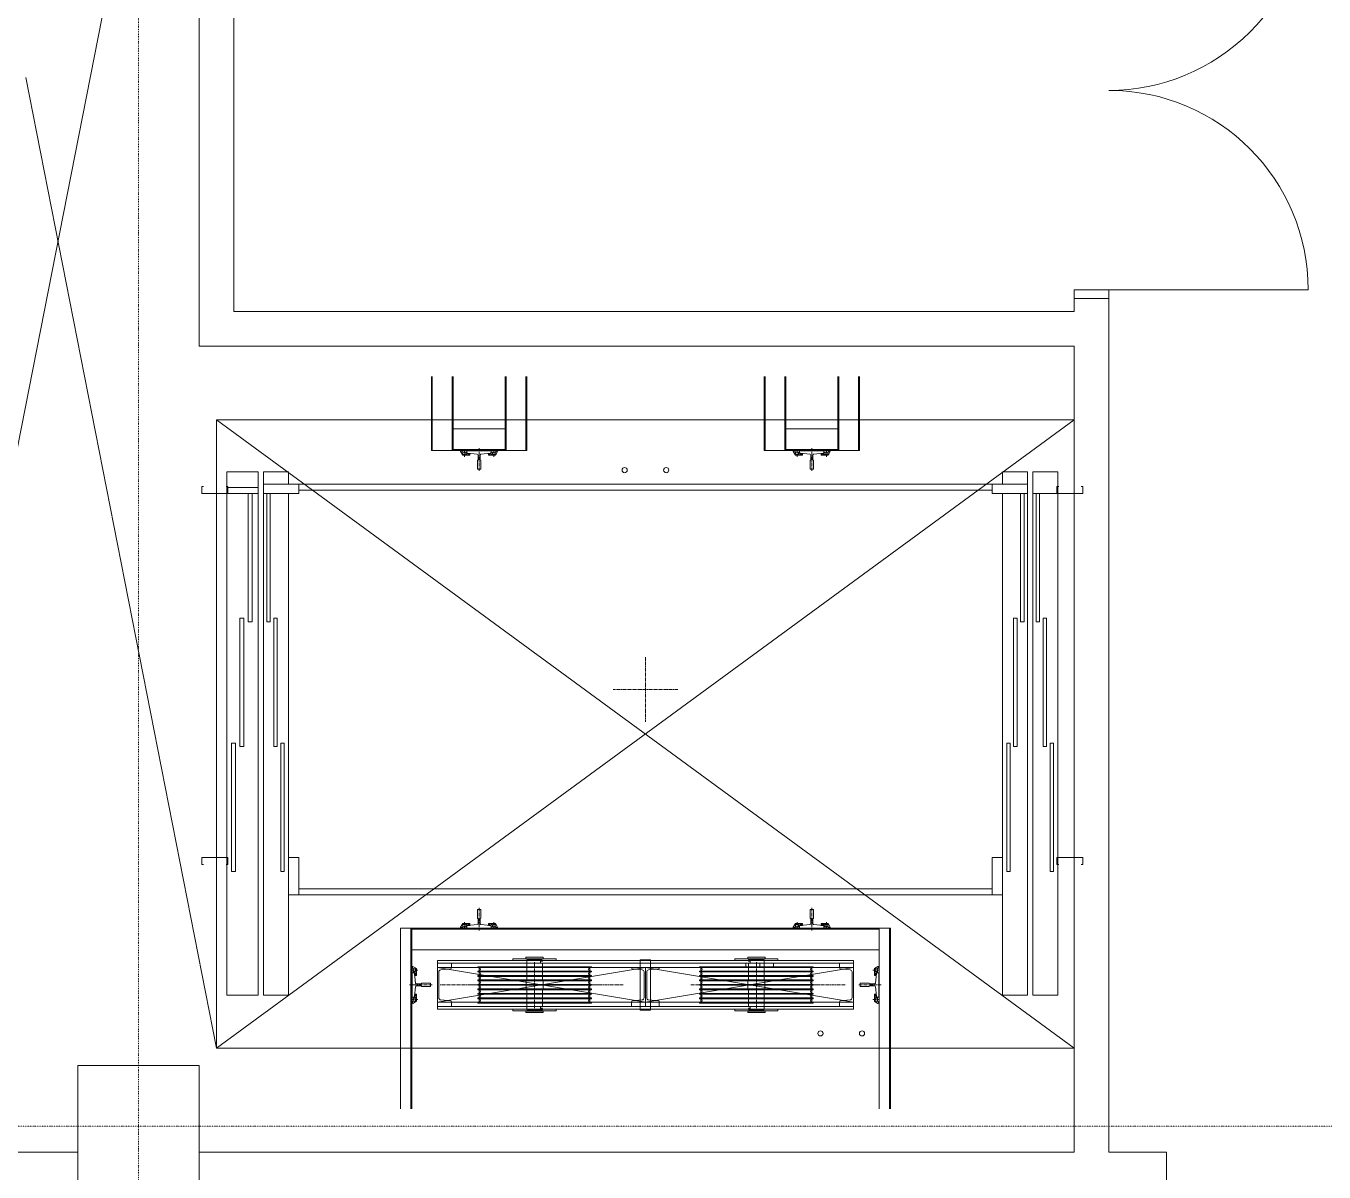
# Model space of a CAD drawing. Extents: x -177831 to -125485, y 4933 to 73531.
# Drawn here: x -173431 to -165940, y 8360 to 14973 of the extents above; entities that cross this region are included whole.
import ezdxf

# ---------------------------------------------------------------- set-up
doc = ezdxf.new("R2010")
doc.units = 0
doc.header["$LTSCALE"] = 15
for name, pattern in [('CUP- L20$0$CENTER', [2, 1.25, -0.25, 0.25, -0.25]), ('CUP- L20$0$HIDDEN', [0.4, 0.3, -0.1]), ('CUP- L20$0$JJP_三點線', [0.9, 0.3, -0.15, 0, -0.15, 0, -0.15, 0, -0.15]), ('CUP- L20$0$TAI_實線_CNS', [2000, 1000, -1000])]:
    doc.linetypes.add(name, pattern=pattern)
for name, color, linetype in [('CUP- L20$0$A-OBJE-2D.Newcub', 252, 'Continuous'), ('CUP- L20$0$A-WALL-IN.Newcub', 252, 'Continuous'), ('CUP- L20$0$Door', 252, 'Continuous'), ('CUP- L20$0$S-COL.Newcub', 252, 'Continuous'), ('CUP- L20$0$S-GRID.Newcub', 252, 'Continuous')]:
    doc.layers.add(name, color=color, linetype=linetype)

# ---------------------------------------------------------------- blocks, each defined once
blk = doc.blocks.new('CUP- L20')
at = {"layer": 'CUP- L20$0$A-OBJE-2D.Newcub', "lineweight": 0}
for p, q in [((-172431.5, 17874.6), (-174281.4, 8474.6)), ((-172331.5, 9074.6), (-173431.4, 14674.6)), ((-171091.5, 12522.6), (-171091.5, 12949.6)), ((-171086.5, 12522.6), (-171086.5, 12949.6)), ((-170972.5, 12522.6), (-170972.5, 12949.6)), ((-170966.5, 12522.6), (-170966.5, 12949.6)), ((-170666.5, 12522.6), (-170666.5, 12949.6)), ((-170660.5, 12522.6), (-170660.5, 12949.6)), ((-170546.5, 12522.6), (-170546.5, 12949.6)), ((-170541.5, 12522.6), (-170541.5, 12949.6)), ((-169171.5, 12522.6), (-169171.5, 12949.6)), ((-169166.5, 12522.6), (-169166.5, 12949.6)), ((-169052.5, 12522.6), (-169052.5, 12949.6)), ((-169046.5, 12522.6), (-169046.5, 12949.6)), ((-168746.5, 12522.6), (-168746.5, 12949.6)), ((-168740.5, 12522.6), (-168740.5, 12949.6)), ((-168626.5, 12522.6), (-168626.5, 12949.6)), ((-168621.5, 12522.6), (-168621.5, 12949.6)), ((-172331.5, 12699.6), (-172331.5, 9074.6)), ((-167381.5, 12699.6), (-172331.5, 12699.6)), ((-167381.5, 9074.6), (-167381.5, 12699.6)), ((-170966.5, 12647.6), (-170666.5, 12647.6)), ((-168746.5, 12647.6), (-169046.5, 12647.6)), ((-170541.5, 12522.6), (-171091.5, 12522.6)), ((-170666.5, 12528.6), (-170966.5, 12528.6)), ((-170942, 12522.6), (-170655.8, 12522.6)), ((-170914.3, 12501.1), (-170923.1, 12516.4)), ((-170923.1, 12516.3), (-170910.4, 12496.3)), ((-170921.8, 12518.6), (-170914.5, 12518.6)), ((-170913, 12515.6), (-170913, 12517.1)), ((-170911.5, 12514.1), (-170888.5, 12514.1)), ((-170887, 12508.1), (-170887, 12512.6)), ((-170816.5, 12522.6), (-170886.5, 12522.6)), ((-170886.5, 12522.6), (-170886.5, 12512.7)), ((-170816.5, 12522.6), (-170746.5, 12522.6)), ((-170746.5, 12522.6), (-170746.5, 12512.7)), ((-170746, 12508.1), (-170746, 12512.6)), ((-170721.5, 12514.1), (-170744.5, 12514.1)), ((-170709.9, 12516.3), (-170722.5, 12496.3)), ((-170720, 12515.6), (-170720, 12517.1)), ((-170718.7, 12501.1), (-170709.9, 12516.4)), ((-170711.2, 12518.6), (-170718.5, 12518.6)), ((-169171.5, 12522.6), (-168621.5, 12522.6)), ((-168771, 12522.6), (-169057.1, 12522.6)), ((-169046.5, 12528.6), (-168746.5, 12528.6)), ((-168994.3, 12501.1), (-169003.1, 12516.4)), ((-169003.1, 12516.3), (-168990.4, 12496.3)), ((-169001.8, 12518.6), (-168994.5, 12518.6)), ((-168993, 12515.6), (-168993, 12517.1)), ((-168991.5, 12514.1), (-168968.5, 12514.1)), ((-168967, 12508.1), (-168967, 12512.6)), ((-168966.5, 12522.6), (-168966.5, 12512.7)), ((-168896.5, 12522.6), (-168966.5, 12522.6)), ((-168896.5, 12522.6), (-168826.5, 12522.6)), ((-168826.5, 12522.6), (-168826.5, 12512.7)), ((-168826, 12508.1), (-168826, 12512.6)), ((-168801.5, 12514.1), (-168824.5, 12514.1)), ((-168789.9, 12516.3), (-168802.5, 12496.3)), ((-168800, 12515.6), (-168800, 12517.1)), ((-168798.7, 12501.1), (-168789.9, 12516.4)), ((-168791.2, 12518.6), (-168798.5, 12518.6)), ((-170913.2, 12500.6), (-170913.4, 12500.6)), ((-170872, 12495.6), (-170909.2, 12495.6)), ((-170885.5, 12506.6), (-170872, 12506.6)), ((-170882, 12507.7), (-170827.1, 12501.8)), ((-170870.5, 12505.1), (-170870.5, 12497.1)), ((-170826, 12414.6), (-170826, 12465.4)), ((-170822.7, 12468.7), (-170822.7, 12496.8)), ((-170810.3, 12468.7), (-170810.3, 12496.8)), ((-170807, 12414.6), (-170807, 12465.4)), ((-170750.9, 12507.7), (-170805.8, 12501.8)), ((-170762.2, 12505.1), (-170762.2, 12497.1)), ((-170747.5, 12506.6), (-170761, 12506.6)), ((-170760.7, 12495.6), (-170723.8, 12495.6)), ((-170719.8, 12500.6), (-170719.6, 12500.6)), ((-168993.2, 12500.6), (-168993.4, 12500.6)), ((-168952.3, 12495.6), (-168989.2, 12495.6)), ((-168965.5, 12506.6), (-168952, 12506.6)), ((-168962, 12507.7), (-168907.1, 12501.8)), ((-168950.8, 12505.1), (-168950.8, 12497.1)), ((-168906, 12414.6), (-168906, 12465.4)), ((-168902.7, 12468.7), (-168902.7, 12496.8)), ((-168890.3, 12468.7), (-168890.3, 12496.8)), ((-168887, 12414.6), (-168887, 12465.4)), ((-168830.9, 12507.7), (-168885.8, 12501.8)), ((-168842.5, 12505.1), (-168842.5, 12497.1)), ((-168827.5, 12506.6), (-168841, 12506.6)), ((-168841, 12495.6), (-168803.8, 12495.6)), ((-168799.8, 12500.6), (-168799.6, 12500.6)), ((-172271.5, 12399.6), (-172271.5, 9379.6)), ((-172271.5, 12399.6), (-172091.5, 12399.6)), ((-172091.5, 9379.6), (-172091.5, 12399.6)), ((-172061.5, 12399.6), (-172061.5, 9379.6)), ((-172061.5, 12399.6), (-171916.5, 12399.6)), ((-171916.5, 12329.6), (-171916.5, 12399.6)), ((-170816.5, 12414.6), (-170826, 12414.6)), ((-170816.5, 12414.6), (-170807, 12414.6)), ((-168896.5, 12414.6), (-168906, 12414.6)), ((-168896.5, 12414.6), (-168887, 12414.6)), ((-167796.5, 12329.6), (-167796.5, 12399.6)), ((-167651.5, 12399.6), (-167796.5, 12399.6)), ((-167651.5, 12399.6), (-167651.5, 9379.6)), ((-167621.5, 12399.6), (-167621.5, 9379.6)), ((-167621.5, 12399.6), (-167476.5, 12399.6)), ((-167476.5, 12274.6), (-167476.5, 12399.6)), ((-172406.4, 12314.6), (-172416.4, 12314.6)), ((-172416.4, 12314.6), (-172416.4, 12274.6)), ((-172266.5, 12314.6), (-172276.5, 12314.6)), ((-172091.5, 12309.6), (-172271.5, 12309.6)), ((-172266.5, 12314.6), (-172266.5, 12274.6)), ((-172061.5, 12329.6), (-167651.5, 12329.6)), ((-171856.5, 12274.6), (-171856.5, 12329.6)), ((-167856.5, 12294.6), (-171856.5, 12294.6)), ((-167856.5, 12274.6), (-167856.5, 12329.6)), ((-167481.5, 12314.6), (-167481.5, 12274.6)), ((-167481.5, 12314.6), (-167471.5, 12314.6)), ((-167341.6, 12314.6), (-167331.6, 12314.6)), ((-167331.6, 12314.6), (-167331.6, 12274.6)), ((-172266.5, 12274.6), (-172416.4, 12274.6)), ((-172271.5, 12274.6), (-172091.5, 12274.6)), ((-172149.5, 11534.6), (-172149.5, 12274.6)), ((-172125.5, 12274.6), (-172125.5, 11534.6)), ((-172061.5, 12274.6), (-171856.5, 12274.6)), ((-172041.5, 12274.6), (-172041.5, 11534.6)), ((-172021.5, 11534.6), (-172021.5, 12274.6)), ((-171916.5, 9379.6), (-171916.5, 12274.6)), ((-167651.5, 12274.6), (-167856.5, 12274.6)), ((-167796.5, 9379.6), (-167796.5, 12274.6)), ((-167691.5, 11534.6), (-167691.5, 12274.6)), ((-167671.5, 12274.6), (-167671.5, 11534.6)), ((-167621.5, 12274.6), (-167476.5, 12274.6)), ((-167601.5, 12274.6), (-167601.5, 11534.6)), ((-167581.5, 11534.6), (-167581.5, 12274.6)), ((-167481.5, 12274.6), (-167331.6, 12274.6)), ((-167476.5, 9379.6), (-167476.5, 12274.6)), ((-172173.5, 11554.6), (-172197.5, 11554.6)), ((-172197.5, 11554.6), (-172197.5, 10814.6)), ((-172173.5, 10814.6), (-172173.5, 11554.6)), ((-172001.5, 11554.6), (-172001.5, 10814.6)), ((-171981.5, 11554.6), (-172001.5, 11554.6)), ((-171981.5, 10814.6), (-171981.5, 11554.6)), ((-167731.5, 10814.6), (-167731.5, 11554.6)), ((-167731.5, 11554.6), (-167711.5, 11554.6)), ((-167711.5, 11554.6), (-167711.5, 10814.6)), ((-167561.5, 11554.6), (-167561.5, 10814.6)), ((-167541.5, 11554.6), (-167561.5, 11554.6)), ((-167541.5, 10814.6), (-167541.5, 11554.6)), ((-172125.5, 11534.6), (-172149.5, 11534.6)), ((-172041.5, 11534.6), (-172021.5, 11534.6)), ((-167671.5, 11534.6), (-167691.5, 11534.6)), ((-167601.5, 11534.6), (-167581.5, 11534.6)), ((-172221.5, 10834.6), (-172245.5, 10834.6)), ((-172245.5, 10834.6), (-172245.5, 10094.6)), ((-172221.5, 10094.6), (-172221.5, 10834.6)), ((-172197.5, 10814.6), (-172173.5, 10814.6)), ((-172001.5, 10814.6), (-171981.5, 10814.6)), ((-171961.5, 10834.6), (-171961.5, 10094.6)), ((-171941.5, 10834.6), (-171961.5, 10834.6)), ((-171941.5, 10094.6), (-171941.5, 10834.6)), ((-167771.5, 10094.6), (-167771.5, 10834.6)), ((-167771.5, 10834.6), (-167751.5, 10834.6)), ((-167751.5, 10834.6), (-167751.5, 10094.6)), ((-167711.5, 10814.6), (-167731.5, 10814.6)), ((-167561.5, 10814.6), (-167541.5, 10814.6)), ((-167521.5, 10834.6), (-167521.5, 10094.6)), ((-167501.5, 10834.6), (-167521.5, 10834.6)), ((-167501.5, 10094.6), (-167501.5, 10834.6)), ((-172266.5, 10174.6), (-172416.4, 10174.6)), ((-172416.4, 10134.6), (-172416.4, 10174.6)), ((-172406.4, 10134.6), (-172416.4, 10134.6)), ((-172266.5, 10134.6), (-172276.5, 10134.6)), ((-172266.5, 10134.6), (-172266.5, 10174.6)), ((-171916.5, 10174.6), (-171856.5, 10174.6)), ((-171856.5, 10174.6), (-171856.5, 9959.6)), ((-167796.5, 10174.6), (-167856.5, 10174.6)), ((-167856.5, 10174.6), (-167856.5, 9959.6)), ((-167481.5, 10134.6), (-167481.5, 10174.6)), ((-167481.5, 10174.6), (-167331.6, 10174.6)), ((-167481.5, 10134.6), (-167471.5, 10134.6)), ((-167341.6, 10134.6), (-167331.6, 10134.6)), ((-167331.6, 10134.6), (-167331.6, 10174.6)), ((-172245.5, 10094.6), (-172221.5, 10094.6)), ((-171961.5, 10094.6), (-171941.5, 10094.6)), ((-167751.5, 10094.6), (-167771.5, 10094.6)), ((-167521.5, 10094.6), (-167501.5, 10094.6)), ((-167856.5, 9994.6), (-171856.5, 9994.6)), ((-167796.5, 9959.6), (-171916.5, 9959.6)), ((-170826, 9874.6), (-170826, 9823.8)), ((-170816.5, 9874.6), (-170826, 9874.6)), ((-170822.7, 9820.5), (-170822.7, 9792.4)), ((-170816.5, 9874.6), (-170807, 9874.6)), ((-170810.3, 9820.5), (-170810.3, 9792.4)), ((-170807, 9874.6), (-170807, 9823.8)), ((-168906, 9874.6), (-168906, 9823.8)), ((-168896.5, 9874.6), (-168906, 9874.6)), ((-168902.7, 9820.5), (-168902.7, 9792.4)), ((-168896.5, 9874.6), (-168887, 9874.6)), ((-168890.3, 9820.5), (-168890.3, 9792.4)), ((-168887, 9874.6), (-168887, 9823.8)), ((-171269.5, 8724.6), (-171269.5, 9766.6)), ((-171269.5, 9766.6), (-168442.5, 9766.6)), ((-171210.5, 9766.6), (-171210.5, 8724.6)), ((-171204.5, 9766.6), (-171204.5, 8724.6)), ((-171204.5, 9760.6), (-168508.5, 9760.6)), ((-170942, 9766.6), (-170655.8, 9766.6)), ((-170923.1, 9772.8), (-170910.4, 9792.8)), ((-170914.3, 9788), (-170923.1, 9772.8)), ((-170921.8, 9770.5), (-170914.5, 9770.5)), ((-170913.2, 9788.5), (-170913.4, 9788.5)), ((-170913, 9773.5), (-170913, 9772)), ((-170911.5, 9775), (-170888.5, 9775)), ((-170872, 9793.5), (-170909.2, 9793.5)), ((-170887, 9781), (-170887, 9776.5)), ((-170886.5, 9766.6), (-170886.5, 9776.5)), ((-170816.5, 9766.6), (-170886.5, 9766.6)), ((-170885.5, 9782.5), (-170872, 9782.5)), ((-170882, 9781.5), (-170827.1, 9787.4)), ((-170870.5, 9784), (-170870.5, 9792)), ((-170816.5, 9766.6), (-170746.5, 9766.6)), ((-170750.9, 9781.5), (-170805.8, 9787.4)), ((-170762.2, 9784), (-170762.2, 9792)), ((-170747.5, 9782.5), (-170761, 9782.5)), ((-170760.7, 9793.5), (-170723.8, 9793.5)), ((-170746.5, 9766.6), (-170746.5, 9776.5)), ((-170746, 9781), (-170746, 9776.5)), ((-170721.5, 9775), (-170744.5, 9775)), ((-170709.9, 9772.8), (-170722.5, 9792.8)), ((-170720, 9773.5), (-170720, 9772)), ((-170719.8, 9788.5), (-170719.6, 9788.5)), ((-170718.7, 9788), (-170709.9, 9772.8)), ((-170711.2, 9770.5), (-170718.5, 9770.5)), ((-168771, 9766.6), (-169057.1, 9766.6)), ((-169003.1, 9772.8), (-168990.4, 9792.8)), ((-168994.3, 9788), (-169003.1, 9772.8)), ((-169001.8, 9770.5), (-168994.5, 9770.5)), ((-168993.2, 9788.5), (-168993.4, 9788.5)), ((-168993, 9773.5), (-168993, 9772)), ((-168991.5, 9775), (-168968.5, 9775)), ((-168952.3, 9793.5), (-168989.2, 9793.5)), ((-168967, 9781), (-168967, 9776.5)), ((-168966.5, 9766.6), (-168966.5, 9776.5)), ((-168896.5, 9766.6), (-168966.5, 9766.6)), ((-168965.5, 9782.5), (-168952, 9782.5)), ((-168962, 9781.5), (-168907.1, 9787.4)), ((-168950.8, 9784), (-168950.8, 9792)), ((-168896.5, 9766.6), (-168826.5, 9766.6)), ((-168830.9, 9781.5), (-168885.8, 9787.4)), ((-168842.5, 9784), (-168842.5, 9792)), ((-168841, 9793.5), (-168803.8, 9793.5)), ((-168827.5, 9782.5), (-168841, 9782.5)), ((-168826.5, 9766.6), (-168826.5, 9776.5)), ((-168826, 9781), (-168826, 9776.5)), ((-168801.5, 9775), (-168824.5, 9775)), ((-168789.9, 9772.8), (-168802.5, 9792.8)), ((-168800, 9773.5), (-168800, 9772)), ((-168799.8, 9788.5), (-168799.6, 9788.5)), ((-168798.7, 9788), (-168789.9, 9772.8)), ((-168791.2, 9770.5), (-168798.5, 9770.5)), ((-168508.5, 9766.6), (-168508.5, 8724.6)), ((-168448.5, 9766.6), (-168448.5, 8724.6)), ((-168442.5, 9766.6), (-168442.5, 8724.6)), ((-171204.5, 9641.6), (-168508.5, 9641.6)), ((-171204.5, 9565.1), (-171204.5, 9278.9)), ((-171200.5, 9544.9), (-171200.5, 9537.6)), ((-171197.5, 9536.1), (-171199, 9536.1)), ((-171183, 9537.4), (-171198.3, 9546.2)), ((-171198.2, 9546.2), (-171178.2, 9533.5)), ((-171196, 9534.6), (-171196, 9511.6)), ((-171182.5, 9536.3), (-171182.5, 9536.5)), ((-171177.5, 9495.1), (-171177.5, 9532.3)), ((-168656.5, 9564.6), (-171056.5, 9564.6)), ((-169856.5, 9539.6), (-171056.5, 9339.6)), ((-171056.5, 9539.6), (-169856.5, 9339.6)), ((-169856.5, 9539.6), (-171056.5, 9539.6)), ((-171056.5, 9339.6), (-171056.5, 9539.6)), ((-171056.5, 9539.6), (-171056.5, 9339.6)), ((-170976.5, 9539.6), (-171056.5, 9539.6)), ((-171049, 9364.8), (-171049, 9514.4)), ((-171038, 9526.4), (-170982, 9531.3)), ((-170976.5, 9537.3), (-170976.5, 9539.6)), ((-170824.5, 9544.6), (-170824.5, 9540.5)), ((-170824.5, 9540.5), (-170824.5, 9544.6)), ((-170168.5, 9544.6), (-170824.5, 9544.6)), ((-170824.5, 9544.6), (-170824.5, 9540.5)), ((-170814.4, 9537.8), (-170824.5, 9540.5)), ((-170824.5, 9540.5), (-170168.5, 9540.5)), ((-170814.4, 9522.3), (-170824.5, 9519.6)), ((-170824.5, 9519.6), (-170824.5, 9514.6)), ((-170824.5, 9514.6), (-170824.5, 9519.6)), ((-170824.5, 9519.6), (-170168.5, 9519.6)), ((-170824.5, 9519.6), (-170824.5, 9514.6)), ((-170814.4, 9511.9), (-170824.5, 9514.6)), ((-170824.5, 9514.6), (-170168.5, 9514.6)), ((-170541.5, 9582.6), (-170539.5, 9584.6)), ((-170451.5, 9582.6), (-170541.5, 9582.6)), ((-170451.5, 9582.6), (-170453.5, 9584.6)), ((-170178.6, 9537.8), (-170168.5, 9540.5)), ((-170178.6, 9522.3), (-170168.5, 9519.6)), ((-170178.6, 9511.9), (-170168.5, 9514.6)), ((-170168.5, 9540.5), (-170168.5, 9544.6)), ((-170168.5, 9540.5), (-170168.5, 9544.6)), ((-170168.5, 9514.6), (-170168.5, 9519.6)), ((-170168.5, 9514.6), (-170168.5, 9519.6)), ((-169936.5, 9537.3), (-169936.5, 9539.6)), ((-169936.5, 9539.6), (-169856.5, 9539.6)), ((-169874.9, 9526.4), (-169931, 9531.3)), ((-169864, 9364.8), (-169864, 9514.4)), ((-168656.5, 9539.6), (-169856.5, 9539.6)), ((-169856.5, 9539.6), (-168656.5, 9339.6)), ((-168656.5, 9539.6), (-169856.5, 9339.6)), ((-169856.5, 9339.6), (-169856.5, 9539.6)), ((-169856.5, 9339.6), (-169856.5, 9539.6)), ((-169856.5, 9539.6), (-169856.5, 9339.6)), ((-169856.5, 9539.6), (-169856.5, 9339.6)), ((-169856.5, 9339.6), (-169856.5, 9539.6)), ((-169856.5, 9339.6), (-169856.5, 9539.6)), ((-169856.5, 9339.6), (-169856.5, 9539.6)), ((-169856.5, 9339.6), (-169856.5, 9539.6)), ((-169856.5, 9539.6), (-169856.5, 9339.6)), ((-169856.5, 9539.6), (-169856.5, 9339.6)), ((-169776.5, 9539.6), (-169856.5, 9539.6)), ((-169849, 9364.8), (-169849, 9514.4)), ((-169838, 9526.4), (-169782, 9531.3)), ((-169776.5, 9537.3), (-169776.5, 9539.6)), ((-169544.5, 9540.5), (-169544.5, 9544.6)), ((-169544.5, 9544.6), (-168888.5, 9544.6)), ((-169544.5, 9540.5), (-169544.5, 9544.6)), ((-168888.5, 9540.5), (-169544.5, 9540.5)), ((-169534.4, 9537.8), (-169544.5, 9540.5)), ((-169534.4, 9522.3), (-169544.5, 9519.6)), ((-168888.5, 9519.6), (-169544.5, 9519.6)), ((-169544.5, 9514.6), (-169544.5, 9519.6)), ((-169544.5, 9514.6), (-169544.5, 9519.6)), ((-168888.5, 9514.6), (-169544.5, 9514.6)), ((-169534.4, 9511.9), (-169544.5, 9514.6)), ((-169261.5, 9582.6), (-169259.5, 9584.6)), ((-169261.5, 9582.6), (-169171.5, 9582.6)), ((-169171.5, 9582.6), (-169173.5, 9584.6)), ((-168898.6, 9537.8), (-168888.5, 9540.5)), ((-168898.6, 9522.3), (-168888.5, 9519.6)), ((-168898.6, 9511.9), (-168888.5, 9514.6)), ((-168888.5, 9544.6), (-168888.5, 9540.5)), ((-168888.5, 9540.5), (-168888.5, 9544.6)), ((-168888.5, 9544.6), (-168888.5, 9540.5)), ((-168888.5, 9519.6), (-168888.5, 9514.6)), ((-168888.5, 9514.6), (-168888.5, 9519.6)), ((-168888.5, 9519.6), (-168888.5, 9514.6)), ((-168736.5, 9537.3), (-168736.5, 9539.6)), ((-168736.5, 9539.6), (-168656.5, 9539.6)), ((-168674.9, 9526.4), (-168731, 9531.3)), ((-168664, 9364.8), (-168664, 9514.4)), ((-168656.5, 9339.6), (-168656.5, 9539.6)), ((-168656.5, 9539.6), (-168656.5, 9339.6)), ((-168535.4, 9495.1), (-168535.4, 9532.3)), ((-168514.7, 9546.2), (-168534.7, 9533.5)), ((-168530.4, 9536.3), (-168530.4, 9536.5)), ((-168529.9, 9537.4), (-168514.7, 9546.2)), ((-168516.9, 9534.6), (-168516.9, 9511.6)), ((-168515.4, 9536.1), (-168513.9, 9536.1)), ((-168512.4, 9544.9), (-168512.4, 9537.6)), ((-168508.5, 9565.1), (-168508.5, 9278.9)), ((-171204.5, 9439.6), (-171204.5, 9509.6)), ((-171204.5, 9509.6), (-171194.6, 9509.6)), ((-171204.5, 9439.6), (-171204.5, 9369.6)), ((-171190, 9510.1), (-171194.5, 9510.1)), ((-171189.6, 9505.1), (-171183.7, 9450.2)), ((-171188.5, 9508.6), (-171188.5, 9495.1)), ((-171187, 9493.6), (-171179, 9493.6)), ((-171150.6, 9445.8), (-171178.7, 9445.8)), ((-171096.5, 9449.1), (-171147.3, 9449.1)), ((-171096.5, 9439.6), (-171096.5, 9449.1)), ((-171096.5, 9439.6), (-171096.5, 9430.1)), ((-170814.4, 9496.5), (-170824.5, 9493.8)), ((-170824.5, 9493.8), (-170824.5, 9488.8)), ((-170824.5, 9488.8), (-170824.5, 9493.8)), ((-170824.5, 9493.8), (-170168.5, 9493.8)), ((-170824.5, 9493.8), (-170824.5, 9488.8)), ((-170814.4, 9486.1), (-170824.5, 9488.8)), ((-170824.5, 9488.8), (-170168.5, 9488.8)), ((-170814.4, 9470.6), (-170824.5, 9467.9)), ((-170824.5, 9467.9), (-170824.5, 9462.9)), ((-170824.5, 9467.9), (-170168.5, 9467.9)), ((-170824.5, 9462.9), (-170824.5, 9467.9)), ((-170824.5, 9467.9), (-170824.5, 9462.9)), ((-170824.5, 9462.9), (-170824.5, 9467.9)), ((-170824.5, 9467.9), (-170824.5, 9462.9)), ((-170824.5, 9462.9), (-170168.5, 9462.9)), ((-170814.4, 9460.2), (-170824.5, 9462.9)), ((-170814.4, 9444.8), (-170824.5, 9442.1)), ((-170824.5, 9442.1), (-170824.5, 9437.1)), ((-170824.5, 9442.1), (-170168.5, 9442.1)), ((-170824.5, 9437.1), (-170824.5, 9442.1)), ((-170824.5, 9442.1), (-170824.5, 9437.1)), ((-170178.6, 9496.5), (-170168.5, 9493.8)), ((-170178.6, 9486.1), (-170168.5, 9488.8)), ((-170178.6, 9470.6), (-170168.5, 9467.9)), ((-170178.6, 9460.2), (-170168.5, 9462.9)), ((-170178.6, 9460.2), (-170168.5, 9462.9)), ((-170178.6, 9444.8), (-170168.5, 9442.1)), ((-170168.5, 9488.8), (-170168.5, 9493.8)), ((-170168.5, 9488.8), (-170168.5, 9493.8)), ((-170168.5, 9462.9), (-170168.5, 9467.9)), ((-170168.5, 9462.9), (-170168.5, 9467.9)), ((-170168.5, 9462.9), (-170168.5, 9467.9)), ((-170168.5, 9437.1), (-170168.5, 9442.1)), ((-170168.5, 9437.1), (-170168.5, 9442.1)), ((-169534.4, 9496.5), (-169544.5, 9493.8)), ((-168888.5, 9493.8), (-169544.5, 9493.8)), ((-169544.5, 9488.8), (-169544.5, 9493.8)), ((-169544.5, 9488.8), (-169544.5, 9493.8)), ((-168888.5, 9488.8), (-169544.5, 9488.8)), ((-169534.4, 9486.1), (-169544.5, 9488.8)), ((-169534.4, 9470.6), (-169544.5, 9467.9)), ((-169544.5, 9462.9), (-169544.5, 9467.9)), ((-168888.5, 9467.9), (-169544.5, 9467.9)), ((-169544.5, 9462.9), (-169544.5, 9467.9)), ((-169544.5, 9462.9), (-169544.5, 9467.9)), ((-169534.4, 9460.2), (-169544.5, 9462.9)), ((-168888.5, 9462.9), (-169544.5, 9462.9)), ((-169534.4, 9460.2), (-169544.5, 9462.9)), ((-169534.4, 9444.8), (-169544.5, 9442.1)), ((-169544.5, 9437.1), (-169544.5, 9442.1)), ((-168888.5, 9442.1), (-169544.5, 9442.1)), ((-169544.5, 9437.1), (-169544.5, 9442.1)), ((-168898.6, 9496.5), (-168888.5, 9493.8)), ((-168898.6, 9486.1), (-168888.5, 9488.8)), ((-168898.6, 9470.6), (-168888.5, 9467.9)), ((-168898.6, 9460.2), (-168888.5, 9462.9)), ((-168898.6, 9444.8), (-168888.5, 9442.1)), ((-168888.5, 9493.8), (-168888.5, 9488.8)), ((-168888.5, 9488.8), (-168888.5, 9493.8)), ((-168888.5, 9493.8), (-168888.5, 9488.8)), ((-168888.5, 9467.9), (-168888.5, 9462.9)), ((-168888.5, 9462.9), (-168888.5, 9467.9)), ((-168888.5, 9467.9), (-168888.5, 9462.9)), ((-168888.5, 9462.9), (-168888.5, 9467.9)), ((-168888.5, 9467.9), (-168888.5, 9462.9)), ((-168888.5, 9442.1), (-168888.5, 9437.1)), ((-168888.5, 9437.1), (-168888.5, 9442.1)), ((-168888.5, 9442.1), (-168888.5, 9437.1)), ((-168616.5, 9449.1), (-168565.7, 9449.1)), ((-168616.5, 9439.6), (-168616.5, 9449.1)), ((-168616.5, 9439.6), (-168616.5, 9430.1)), ((-168562.4, 9445.8), (-168534.3, 9445.8)), ((-168525.9, 9493.6), (-168533.9, 9493.6)), ((-168523.4, 9505.1), (-168529.3, 9450.2)), ((-168524.4, 9508.6), (-168524.4, 9495.1)), ((-168522.9, 9510.1), (-168518.4, 9510.1)), ((-168508.5, 9509.6), (-168518.4, 9509.6)), ((-168508.5, 9439.6), (-168508.5, 9509.6)), ((-168508.5, 9439.6), (-168508.5, 9369.6)), ((-172271.5, 9379.6), (-172091.5, 9379.6)), ((-172061.5, 9379.6), (-171916.5, 9379.6)), ((-171204.5, 9369.6), (-171194.6, 9369.6)), ((-171196, 9344.6), (-171196, 9367.6)), ((-171190, 9369.1), (-171194.5, 9369.1)), ((-171189.6, 9374), (-171183.7, 9428.9)), ((-171188.5, 9370.6), (-171188.5, 9384.1)), ((-171187, 9385.3), (-171179, 9385.3)), ((-171150.6, 9433.4), (-171178.7, 9433.4)), ((-171177.5, 9383.8), (-171177.5, 9346.9)), ((-171096.5, 9430.1), (-171147.3, 9430.1)), ((-170824.5, 9437.1), (-170168.5, 9437.1)), ((-170814.4, 9434.4), (-170824.5, 9437.1)), ((-170814.4, 9418.9), (-170824.5, 9416.2)), ((-170824.5, 9416.2), (-170824.5, 9411.2)), ((-170824.5, 9416.2), (-170168.5, 9416.2)), ((-170824.5, 9411.2), (-170824.5, 9416.2)), ((-170824.5, 9416.2), (-170824.5, 9411.2)), ((-170824.5, 9411.2), (-170168.5, 9411.2)), ((-170814.4, 9408.5), (-170824.5, 9411.2)), ((-170814.4, 9393.1), (-170824.5, 9390.4)), ((-170824.5, 9390.4), (-170824.5, 9385.4)), ((-170824.5, 9390.4), (-170168.5, 9390.4)), ((-170824.5, 9385.4), (-170824.5, 9390.4)), ((-170824.5, 9390.4), (-170824.5, 9385.4)), ((-170824.5, 9385.4), (-170168.5, 9385.4)), ((-170814.4, 9382.7), (-170824.5, 9385.4)), ((-170814.4, 9367.2), (-170824.5, 9364.5)), ((-170824.5, 9364.5), (-170824.5, 9359.5)), ((-170824.5, 9364.5), (-170168.5, 9364.5)), ((-170824.5, 9359.5), (-170824.5, 9364.5)), ((-170824.5, 9364.5), (-170824.5, 9359.5)), ((-170178.6, 9434.4), (-170168.5, 9437.1)), ((-170178.6, 9418.9), (-170168.5, 9416.2)), ((-170178.6, 9408.5), (-170168.5, 9411.2)), ((-170178.6, 9393.1), (-170168.5, 9390.4)), ((-170178.6, 9382.7), (-170168.5, 9385.4)), ((-170178.6, 9367.2), (-170168.5, 9364.5)), ((-170168.5, 9411.2), (-170168.5, 9416.2)), ((-170168.5, 9411.2), (-170168.5, 9416.2)), ((-170168.5, 9385.4), (-170168.5, 9390.4)), ((-170168.5, 9385.4), (-170168.5, 9390.4)), ((-170168.5, 9359.5), (-170168.5, 9364.5)), ((-170168.5, 9359.5), (-170168.5, 9364.5)), ((-169534.4, 9434.4), (-169544.5, 9437.1)), ((-168888.5, 9437.1), (-169544.5, 9437.1)), ((-169534.4, 9418.9), (-169544.5, 9416.2)), ((-169544.5, 9411.2), (-169544.5, 9416.2)), ((-168888.5, 9416.2), (-169544.5, 9416.2)), ((-169544.5, 9411.2), (-169544.5, 9416.2)), ((-169534.4, 9408.5), (-169544.5, 9411.2)), ((-168888.5, 9411.2), (-169544.5, 9411.2)), ((-169534.4, 9393.1), (-169544.5, 9390.4)), ((-169544.5, 9385.4), (-169544.5, 9390.4)), ((-168888.5, 9390.4), (-169544.5, 9390.4)), ((-169544.5, 9385.4), (-169544.5, 9390.4)), ((-169534.4, 9382.7), (-169544.5, 9385.4)), ((-168888.5, 9385.4), (-169544.5, 9385.4)), ((-169534.4, 9367.2), (-169544.5, 9364.5)), ((-169544.5, 9359.5), (-169544.5, 9364.5)), ((-168888.5, 9364.5), (-169544.5, 9364.5)), ((-169544.5, 9359.5), (-169544.5, 9364.5)), ((-168898.6, 9434.4), (-168888.5, 9437.1)), ((-168898.6, 9418.9), (-168888.5, 9416.2)), ((-168898.6, 9408.5), (-168888.5, 9411.2)), ((-168898.6, 9393.1), (-168888.5, 9390.4)), ((-168898.6, 9382.7), (-168888.5, 9385.4)), ((-168898.6, 9367.2), (-168888.5, 9364.5)), ((-168888.5, 9416.2), (-168888.5, 9411.2)), ((-168888.5, 9411.2), (-168888.5, 9416.2)), ((-168888.5, 9416.2), (-168888.5, 9411.2)), ((-168888.5, 9390.4), (-168888.5, 9385.4)), ((-168888.5, 9385.4), (-168888.5, 9390.4)), ((-168888.5, 9390.4), (-168888.5, 9385.4)), ((-168888.5, 9364.5), (-168888.5, 9359.5)), ((-168888.5, 9359.5), (-168888.5, 9364.5)), ((-168888.5, 9364.5), (-168888.5, 9359.5)), ((-168616.5, 9430.1), (-168565.7, 9430.1)), ((-168562.4, 9433.4), (-168534.3, 9433.4)), ((-168535.4, 9383.8), (-168535.4, 9346.9)), ((-168525.9, 9385.3), (-168533.9, 9385.3)), ((-168523.4, 9374), (-168529.3, 9428.9)), ((-168524.4, 9370.6), (-168524.4, 9384.1)), ((-168522.9, 9369.1), (-168518.4, 9369.1)), ((-168508.5, 9369.6), (-168518.4, 9369.6)), ((-168516.9, 9344.6), (-168516.9, 9367.6)), ((-167651.5, 9379.6), (-167796.5, 9379.6)), ((-167621.5, 9379.6), (-167476.5, 9379.6)), ((-171200.5, 9334.3), (-171200.5, 9341.6)), ((-171197.5, 9343.1), (-171199, 9343.1)), ((-171183, 9341.8), (-171198.3, 9333)), ((-171198.2, 9333), (-171178.2, 9345.6)), ((-171182.5, 9342.9), (-171182.5, 9342.7)), ((-169856.5, 9339.6), (-171056.5, 9339.6)), ((-171056.5, 9339.6), (-170976.5, 9339.6)), ((-168656.5, 9314.6), (-171056.5, 9314.6)), ((-170982, 9347.9), (-171038, 9352.8)), ((-170976.5, 9339.6), (-170976.5, 9341.9)), ((-170824.5, 9359.5), (-170168.5, 9359.5)), ((-170814.4, 9356.8), (-170824.5, 9359.5)), ((-170814.4, 9341.4), (-170824.5, 9338.7)), ((-170824.5, 9338.7), (-170168.5, 9338.7)), ((-170824.5, 9334.6), (-170824.5, 9338.7)), ((-170824.5, 9338.7), (-170824.5, 9334.6)), ((-170824.5, 9334.6), (-170168.5, 9334.6)), ((-170451.5, 9296.6), (-170541.5, 9296.6)), ((-170539.5, 9294.6), (-170541.5, 9296.6)), ((-170453.5, 9294.6), (-170451.5, 9296.6)), ((-170178.6, 9356.8), (-170168.5, 9359.5)), ((-170178.6, 9341.4), (-170168.5, 9338.7)), ((-170168.5, 9334.6), (-170168.5, 9338.7)), ((-169936.5, 9339.6), (-169936.5, 9341.9)), ((-169856.5, 9339.6), (-169936.5, 9339.6)), ((-169931, 9347.9), (-169874.9, 9352.8)), ((-168656.5, 9339.6), (-169856.5, 9339.6)), ((-169856.5, 9339.6), (-169776.5, 9339.6)), ((-169782, 9347.9), (-169838, 9352.8)), ((-169776.5, 9339.6), (-169776.5, 9341.9)), ((-169534.4, 9356.8), (-169544.5, 9359.5)), ((-168888.5, 9359.5), (-169544.5, 9359.5)), ((-169534.4, 9341.4), (-169544.5, 9338.7)), ((-168888.5, 9338.7), (-169544.5, 9338.7)), ((-169544.5, 9334.6), (-169544.5, 9338.7)), ((-168888.5, 9334.6), (-169544.5, 9334.6)), ((-169261.5, 9296.6), (-169171.5, 9296.6)), ((-169259.5, 9294.6), (-169261.5, 9296.6)), ((-169173.5, 9294.6), (-169171.5, 9296.6)), ((-168898.6, 9356.8), (-168888.5, 9359.5)), ((-168898.6, 9341.4), (-168888.5, 9338.7)), ((-168888.5, 9334.6), (-168888.5, 9338.7)), ((-168888.5, 9338.7), (-168888.5, 9334.6)), ((-168736.5, 9339.6), (-168736.5, 9341.9)), ((-168656.5, 9339.6), (-168736.5, 9339.6)), ((-168731, 9347.9), (-168674.9, 9352.8)), ((-168514.7, 9333), (-168534.7, 9345.6)), ((-168530.4, 9342.9), (-168530.4, 9342.7)), ((-168529.9, 9341.8), (-168514.7, 9333)), ((-168515.4, 9343.1), (-168513.9, 9343.1)), ((-168512.4, 9334.3), (-168512.4, 9341.6)), ((-167531.5, 9074.6), (-172331.5, 9074.6)), ((-172331.5, 9074.6), (-167381.5, 9074.6))]:
    blk.add_line(p, q, dxfattribs=at)
at = {"layer": 'CUP- L20$0$A-OBJE-2D.Newcub', "linetype": 'CUP- L20$0$TAI_實線_CNS', "lineweight": 0}
for p, q in [((-172331.5, 12699.6), (-167381.5, 9074.6)), ((-172331.5, 9074.6), (-167381.5, 12699.6))]:
    blk.add_line(p, q, dxfattribs=at)
at = {"layer": 'CUP- L20$0$A-OBJE-2D.Newcub', "linetype": 'CUP- L20$0$CENTER', "lineweight": 0}
for p, q in [((-170910, 12500.6), (-170910, 12514.1)), ((-170901.5, 12487.4), (-170901.5, 12521.2)), ((-170892.8, 12500.6), (-170892.8, 12514.1)), ((-170816.5, 12405.3), (-170816.5, 12535.5)), ((-170740, 12500.6), (-170740, 12514.1)), ((-170731.5, 12487.4), (-170731.5, 12521.2)), ((-170723, 12500.6), (-170723, 12514.1)), ((-168990, 12500.6), (-168990, 12514.1)), ((-168981.5, 12487.4), (-168981.5, 12521.2)), ((-168973, 12500.6), (-168973, 12514.1)), ((-168896.5, 12405.3), (-168896.5, 12535.5)), ((-168820.2, 12500.6), (-168820.2, 12514.1)), ((-168811.5, 12487.4), (-168811.5, 12521.2)), ((-168803, 12500.6), (-168803, 12514.1)), ((-170913.2, 12500.6), (-170870.5, 12500.6)), ((-170719.8, 12500.6), (-170762.2, 12500.6)), ((-168993.2, 12500.6), (-168950.8, 12500.6)), ((-168799.8, 12500.6), (-168842.5, 12500.6)), ((-169856.5, 11330.9), (-169856.5, 10958.2)), ((-169670.1, 11144.6), (-170042.8, 11144.6)), ((-170816.5, 9883.9), (-170816.5, 9753.6)), ((-168896.5, 9883.9), (-168896.5, 9753.6)), ((-170913.2, 9788.5), (-170870.5, 9788.5)), ((-170910, 9788.5), (-170910, 9775)), ((-170901.5, 9801.8), (-170901.5, 9767.9)), ((-170892.8, 9788.5), (-170892.8, 9775)), ((-170719.8, 9788.5), (-170762.2, 9788.5)), ((-170740, 9788.5), (-170740, 9775)), ((-170731.5, 9801.8), (-170731.5, 9767.9)), ((-170723, 9788.5), (-170723, 9775)), ((-168993.2, 9788.5), (-168950.8, 9788.5)), ((-168990, 9788.5), (-168990, 9775)), ((-168981.5, 9801.8), (-168981.5, 9767.9)), ((-168973, 9788.5), (-168973, 9775)), ((-168799.8, 9788.5), (-168842.5, 9788.5)), ((-168820.2, 9788.5), (-168820.2, 9775)), ((-168811.5, 9801.8), (-168811.5, 9767.9)), ((-168803, 9788.5), (-168803, 9775)), ((-171169.3, 9524.6), (-171203.1, 9524.6)), ((-171182.5, 9533.1), (-171196, 9533.1)), ((-171182.5, 9515.9), (-171196, 9515.9)), ((-171182.5, 9536.3), (-171182.5, 9493.6)), ((-170496.5, 9304.6), (-170496.5, 9574.6)), ((-169216.5, 9304.6), (-169216.5, 9574.6)), ((-168543.7, 9524.6), (-168509.8, 9524.6)), ((-168530.4, 9536.3), (-168530.4, 9493.6)), ((-168530.4, 9533.1), (-168516.9, 9533.1)), ((-168530.4, 9515.9), (-168516.9, 9515.9)), ((-171087.2, 9439.6), (-171217.4, 9439.6)), ((-170624.8, 9439.6), (-171041.2, 9439.6)), ((-170118.5, 9439.6), (-170874.5, 9439.6)), ((-169984.8, 9439.6), (-170401.2, 9439.6)), ((-169594.5, 9439.6), (-168838.5, 9439.6)), ((-168704.8, 9439.6), (-169121.2, 9439.6)), ((-168625.8, 9439.6), (-168495.5, 9439.6)), ((-171182.5, 9342.9), (-171182.5, 9385.3)), ((-168530.4, 9342.9), (-168530.4, 9385.3)), ((-171169.3, 9354.6), (-171203.1, 9354.6)), ((-171182.5, 9363.1), (-171196, 9363.1)), ((-171182.5, 9346.1), (-171196, 9346.1)), ((-168543.7, 9354.6), (-168509.8, 9354.6)), ((-168530.4, 9363.1), (-168516.9, 9363.1)), ((-168530.4, 9346.1), (-168516.9, 9346.1))]:
    blk.add_line(p, q, dxfattribs=at)
at = {"layer": 'CUP- L20$0$A-OBJE-2D.Newcub', "linetype": 'CUP- L20$0$HIDDEN', "lineweight": 0}
for p, q in [((-170816.5, 12521.6), (-170886.5, 12521.6)), ((-170816.5, 12521.6), (-170746.5, 12521.6)), ((-168896.5, 12521.6), (-168966.5, 12521.6)), ((-168896.5, 12521.6), (-168826.5, 12521.6)), ((-170816.5, 9767.6), (-170886.5, 9767.6)), ((-170816.5, 9767.6), (-170746.5, 9767.6)), ((-168896.5, 9767.6), (-168966.5, 9767.6)), ((-168896.5, 9767.6), (-168826.5, 9767.6)), ((-171203.5, 9439.6), (-171203.5, 9509.6)), ((-171203.5, 9439.6), (-171203.5, 9369.6)), ((-168509.5, 9439.6), (-168509.5, 9509.6)), ((-168509.5, 9439.6), (-168509.5, 9369.6))]:
    blk.add_line(p, q, dxfattribs=at)
at = {"layer": 'CUP- L20$0$A-OBJE-2D.Newcub', "lineweight": 0}
for points in [[(-170621.5, 9580.6), (-170621.5, 9589.6), (-170371.5, 9589.6), (-170371.5, 9580.6)], [(-170546.5, 9590.6), (-170546.5, 9599.6), (-170446.5, 9599.6), (-170446.5, 9590.6)], [(-169091.5, 9580.6), (-169091.5, 9589.6), (-169341.5, 9589.6), (-169341.5, 9580.6)], [(-169166.5, 9590.6), (-169166.5, 9599.6), (-169266.5, 9599.6), (-169266.5, 9590.6)], [(-168656.5, 9564.6), (-171056.5, 9564.6), (-171056.5, 9580.6), (-168656.5, 9580.6)], [(-171056.5, 9539.6), (-170976.5, 9539.6), (-170976.5, 9564.6), (-171056.5, 9564.6)], [(-171056.5, 9539.6), (-170976.5, 9539.6), (-170976.5, 9564.6), (-171056.5, 9564.6)], [(-170176.5, 9334.6), (-170176.5, 9544.6), (-170816.5, 9544.6), (-170816.5, 9334.6)], [(-169826.5, 9294.6), (-169886.5, 9294.6), (-169886.5, 9584.6), (-169826.5, 9584.6)], [(-169536.5, 9334.6), (-169536.5, 9544.6), (-168896.5, 9544.6), (-168896.5, 9334.6)], [(-169196.5, 9539.6), (-169276.5, 9539.6), (-169276.5, 9564.6), (-169196.5, 9564.6)], [(-169196.5, 9539.6), (-169116.5, 9539.6), (-169116.5, 9564.6), (-169196.5, 9564.6)], [(-168656.5, 9539.6), (-168736.5, 9539.6), (-168736.5, 9564.6), (-168656.5, 9564.6)], [(-168656.5, 9539.6), (-168736.5, 9539.6), (-168736.5, 9564.6), (-168656.5, 9564.6)], [(-170545.5, 9463.6), (-170545.5, 9415.6), (-170447.5, 9415.6), (-170447.5, 9463.6)], [(-169167.5, 9463.6), (-169167.5, 9415.6), (-169265.5, 9415.6), (-169265.5, 9463.6)], [(-171056.5, 9339.6), (-170976.5, 9339.6), (-170976.5, 9314.6), (-171056.5, 9314.6)], [(-171056.5, 9339.6), (-170976.5, 9339.6), (-170976.5, 9314.6), (-171056.5, 9314.6)], [(-168656.5, 9314.6), (-171056.5, 9314.6), (-171056.5, 9298.6), (-168656.5, 9298.6)], [(-170621.5, 9298.6), (-170621.5, 9289.6), (-170371.5, 9289.6), (-170371.5, 9298.6)], [(-169856.5, 9339.6), (-169936.5, 9339.6), (-169936.5, 9314.6), (-169856.5, 9314.6)], [(-169856.5, 9339.6), (-169776.5, 9339.6), (-169776.5, 9314.6), (-169856.5, 9314.6)], [(-169091.5, 9298.6), (-169091.5, 9289.6), (-169341.5, 9289.6), (-169341.5, 9298.6)], [(-168656.5, 9339.6), (-168736.5, 9339.6), (-168736.5, 9314.6), (-168656.5, 9314.6)], [(-168656.5, 9339.6), (-168736.5, 9339.6), (-168736.5, 9314.6), (-168656.5, 9314.6)], [(-170546.5, 9288.6), (-170546.5, 9279.6), (-170446.5, 9279.6), (-170446.5, 9288.6)], [(-169166.5, 9288.6), (-169166.5, 9279.6), (-169266.5, 9279.6), (-169266.5, 9288.6)]]:
    blk.add_lwpolyline(points, close=True, dxfattribs=at)
for points in [[(-170541.5, 9582.6), (-170541.5, 9463.6)], [(-170453.5, 9584.6), (-170539.5, 9584.6)], [(-170461.5, 9575.6), (-170451.5, 9575.6)], [(-170461.5, 9575.6), (-170461.5, 9565.6)], [(-170461.5, 9565.6), (-170451.5, 9565.6)], [(-170451.5, 9575.6), (-170451.5, 9582.6)], [(-170451.5, 9463.6), (-170451.5, 9565.6)], [(-169261.5, 9575.6), (-169261.5, 9582.6)], [(-169251.5, 9575.6), (-169261.5, 9575.6)], [(-169261.5, 9463.6), (-169261.5, 9565.6)], [(-169251.5, 9565.6), (-169261.5, 9565.6)], [(-169259.5, 9584.6), (-169173.5, 9584.6)], [(-169251.5, 9575.6), (-169251.5, 9565.6)], [(-169171.5, 9582.6), (-169171.5, 9463.6)], [(-170541.5, 9415.6), (-170541.5, 9296.6)], [(-170451.5, 9313.6), (-170451.5, 9415.6)], [(-169261.5, 9313.6), (-169261.5, 9415.6)], [(-169171.5, 9415.6), (-169171.5, 9296.6)], [(-170539.5, 9294.6), (-170453.5, 9294.6)], [(-170461.5, 9313.6), (-170451.5, 9313.6)], [(-170461.5, 9303.6), (-170461.5, 9313.6)], [(-170461.5, 9303.6), (-170451.5, 9303.6)], [(-170451.5, 9296.6), (-170451.5, 9303.6)], [(-169251.5, 9313.6), (-169261.5, 9313.6)], [(-169261.5, 9296.6), (-169261.5, 9303.6)], [(-169251.5, 9303.6), (-169261.5, 9303.6)], [(-169173.5, 9294.6), (-169259.5, 9294.6)], [(-169251.5, 9303.6), (-169251.5, 9313.6)]]:
    blk.add_lwpolyline(points, dxfattribs=at)
for centre in [(-169976.5, 12409.6), (-169736.5, 12409.6), (-168846.5, 9159.6), (-168606.5, 9159.6)]:
    blk.add_circle(centre, 15, dxfattribs=at)
for centre, radius, start, end in [((-170921.8, 12517.1), 1.5, 90, 212.22876), ((-170914.5, 12517.1), 1.5, 0, 90), ((-170911.5, 12515.6), 1.5, 180, 270), ((-170888.5, 12512.6), 1.5, 0, 90), ((-170881.5, 12512.7), 5, 180, 263.82204), ((-170751.5, 12512.7), 5, 276.17796, 0), ((-170744.5, 12512.6), 1.5, 90, 180), ((-170721.5, 12515.6), 1.5, 270, 0), ((-170718.5, 12517.1), 1.5, 90, 180), ((-170711.2, 12517.1), 1.5, 327.77124, 90), ((-169001.8, 12517.1), 1.5, 90, 212.22876), ((-168994.5, 12517.1), 1.5, 0, 90), ((-168991.5, 12515.6), 1.5, 180, 270), ((-168968.5, 12512.6), 1.5, 0, 90), ((-168961.5, 12512.7), 5, 180, 263.82204), ((-168831.5, 12512.7), 5, 276.17796, 0), ((-168824.5, 12512.6), 1.5, 90, 180), ((-168801.5, 12515.6), 1.5, 270, 0), ((-168798.5, 12517.1), 1.5, 90, 180), ((-168791.2, 12517.1), 1.5, 327.77124, 90), ((-170913.4, 12501.6), 1, 210.07309, 270), ((-170909.2, 12497.1), 1.5, 212.22876, 270), ((-170909.2, 12497.1), 1.5, 212.22876, 270), ((-170885.5, 12508.1), 1.5, 180, 270), ((-170872, 12505.1), 1.5, 0, 90), ((-170872, 12497.1), 1.5, 270, 0), ((-170827.7, 12496.8), 5, 0, 83.82204), ((-170826, 12468.7), 3.3, 270, 0), ((-170805.3, 12496.8), 5, 96.17796, 180), ((-170807, 12468.7), 3.3, 180, 270), ((-170760.9, 12505.3), 1.3, 91.73764, 188.65122), ((-170760.7, 12497.1), 1.5, 180, 270), ((-170747.5, 12508.1), 1.5, 270, 0), ((-170723.8, 12497.1), 1.5, 270, 327.77124), ((-170723.8, 12497.1), 1.5, 270, 327.77124), ((-170719.6, 12501.6), 1, 270, 329.92691), ((-168993.4, 12501.6), 1, 210.07309, 270), ((-168989.2, 12497.1), 1.5, 212.22876, 270), ((-168989.2, 12497.1), 1.5, 212.22876, 270), ((-168965.5, 12508.1), 1.5, 180, 270), ((-168952.3, 12497.1), 1.5, 270, 0), ((-168952, 12505.3), 1.3, 351.34878, 88.26236), ((-168907.7, 12496.8), 5, 0, 83.82204), ((-168906, 12468.7), 3.3, 270, 0), ((-168885.3, 12496.8), 5, 96.17796, 180), ((-168887, 12468.7), 3.3, 180, 270), ((-168841, 12505.1), 1.5, 90, 180), ((-168841, 12497.1), 1.5, 180, 270), ((-168827.5, 12508.1), 1.5, 270, 0), ((-168803.8, 12497.1), 1.5, 270, 327.77124), ((-168803.8, 12497.1), 1.5, 270, 327.77124), ((-168799.6, 12501.6), 1, 270, 329.92691), ((-170826, 9820.5), 3.3, 0, 90), ((-170807, 9820.5), 3.3, 90, 180), ((-168906, 9820.5), 3.3, 0, 90), ((-168887, 9820.5), 3.3, 90, 180), ((-170921.8, 9772), 1.5, 147.77124, 270), ((-170914.5, 9772), 1.5, 270, 0), ((-170913.4, 9787.5), 1, 90, 149.92691), ((-170911.5, 9773.5), 1.5, 90, 180), ((-170909.2, 9792), 1.5, 90, 147.77124), ((-170909.2, 9792), 1.5, 90, 147.77124), ((-170888.5, 9776.5), 1.5, 270, 0), ((-170885.5, 9781), 1.5, 90, 180), ((-170881.5, 9776.5), 5, 96.17796, 180), ((-170872, 9792), 1.5, 0, 90), ((-170872, 9784), 1.5, 270, 0), ((-170827.7, 9792.4), 5, 276.17796, 0), ((-170805.3, 9792.4), 5, 180, 263.82204), ((-170760.7, 9792), 1.5, 90, 180), ((-170760.9, 9783.8), 1.3, 171.34878, 268.26236), ((-170751.5, 9776.5), 5, 0, 83.82204), ((-170747.5, 9781), 1.5, 0, 90), ((-170744.5, 9776.5), 1.5, 180, 270), ((-170723.8, 9792), 1.5, 32.22876, 90), ((-170723.8, 9792), 1.5, 32.22876, 90), ((-170721.5, 9773.5), 1.5, 0, 90), ((-170718.5, 9772), 1.5, 180, 270), ((-170719.6, 9787.5), 1, 30.07309, 90), ((-170711.2, 9772), 1.5, 270, 32.22876), ((-169001.8, 9772), 1.5, 147.77124, 270), ((-168994.5, 9772), 1.5, 270, 0), ((-168993.4, 9787.5), 1, 90, 149.92691), ((-168991.5, 9773.5), 1.5, 90, 180), ((-168989.2, 9792), 1.5, 90, 147.77124), ((-168989.2, 9792), 1.5, 90, 147.77124), ((-168968.5, 9776.5), 1.5, 270, 0), ((-168965.5, 9781), 1.5, 90, 180), ((-168961.5, 9776.5), 5, 96.17796, 180), ((-168952.3, 9792), 1.5, 0, 90), ((-168952, 9783.8), 1.3, 271.73764, 8.65122), ((-168907.7, 9792.4), 5, 276.17796, 0), ((-168885.3, 9792.4), 5, 180, 263.82204), ((-168841, 9792), 1.5, 90, 180), ((-168841, 9784), 1.5, 180, 270), ((-168831.5, 9776.5), 5, 0, 83.82204), ((-168827.5, 9781), 1.5, 0, 90), ((-168824.5, 9776.5), 1.5, 180, 270), ((-168803.8, 9792), 1.5, 32.22876, 90), ((-168803.8, 9792), 1.5, 32.22876, 90), ((-168801.5, 9773.5), 1.5, 0, 90), ((-168798.5, 9772), 1.5, 180, 270), ((-168799.6, 9787.5), 1, 30.07309, 90), ((-168791.2, 9772), 1.5, 270, 32.22876), ((-171199, 9544.9), 1.5, 57.77124, 180), ((-171199, 9537.6), 1.5, 180, 270), ((-171197.5, 9534.6), 1.5, 0, 90), ((-171183.5, 9536.5), 1, 0, 59.92691), ((-171179, 9532.3), 1.5, 0, 57.77124), ((-171179, 9532.3), 1.5, 0, 57.77124), ((-171037, 9514.4), 12, 95.00064, 180), ((-170982.5, 9537.3), 6, 275.00064, 0), ((-170816.5, 9530.1), 8, 285, 75), ((-170816.5, 9530.1), 8, 285, 75), ((-170176.5, 9530.1), 8, 105, 255), ((-170176.5, 9530.1), 8, 105, 255), ((-169930.5, 9537.3), 6, 180, 264.99936), ((-169876, 9514.4), 12, 0, 84.99936), ((-169837, 9514.4), 12, 95.00064, 180), ((-169782.5, 9537.3), 6, 275.00064, 0), ((-169536.5, 9530.1), 8, 285, 75), ((-169536.5, 9530.1), 8, 285, 75), ((-168896.5, 9530.1), 8, 105, 255), ((-168896.5, 9530.1), 8, 105, 255), ((-168730.5, 9537.3), 6, 180, 264.99936), ((-168676, 9514.4), 12, 0, 84.99936), ((-168533.9, 9532.3), 1.5, 122.22876, 180), ((-168533.9, 9532.3), 1.5, 122.22876, 180), ((-168529.4, 9536.5), 1, 120.07309, 180), ((-168515.4, 9534.6), 1.5, 90, 180), ((-168513.9, 9544.9), 1.5, 0, 122.22876), ((-168513.9, 9537.6), 1.5, 270, 0), ((-171194.5, 9511.6), 1.5, 180, 270), ((-171194.6, 9504.6), 5, 6.17796, 90), ((-171190, 9508.6), 1.5, 0, 90), ((-171187, 9495.1), 1.5, 180, 270), ((-171178.7, 9450.8), 5, 186.17796, 270), ((-171179, 9495.1), 1.5, 270, 0), ((-171150.6, 9449.1), 3.3, 270, 0), ((-170816.5, 9504.2), 8, 285, 75), ((-170816.5, 9504.2), 8, 285, 75), ((-170816.5, 9478.4), 8, 285, 75), ((-170816.5, 9478.4), 8, 285, 75), ((-170816.5, 9452.5), 8, 285, 75), ((-170816.5, 9452.5), 8, 285, 75), ((-170176.5, 9504.2), 8, 105, 255), ((-170176.5, 9504.2), 8, 105, 255), ((-170176.5, 9478.4), 8, 105, 255), ((-170176.5, 9478.4), 8, 105, 255), ((-170176.5, 9452.5), 8, 105, 255), ((-170176.5, 9452.5), 8, 105, 255), ((-169536.5, 9504.2), 8, 285, 75), ((-169536.5, 9504.2), 8, 285, 75), ((-169536.5, 9478.4), 8, 285, 75), ((-169536.5, 9478.4), 8, 285, 75), ((-169536.5, 9452.5), 8, 285, 75), ((-169536.5, 9452.5), 8, 285, 75), ((-168896.5, 9504.2), 8, 105, 255), ((-168896.5, 9504.2), 8, 105, 255), ((-168896.5, 9478.4), 8, 105, 255), ((-168896.5, 9478.4), 8, 105, 255), ((-168896.5, 9452.5), 8, 105, 255), ((-168896.5, 9452.5), 8, 105, 255), ((-168562.4, 9449.1), 3.3, 180, 270), ((-168533.9, 9495.1), 1.5, 180, 270), ((-168534.3, 9450.8), 5, 270, 353.82204), ((-168525.9, 9495.1), 1.5, 270, 0), ((-168522.9, 9508.6), 1.5, 90, 180), ((-168518.4, 9504.6), 5, 90, 173.82204), ((-168518.4, 9511.6), 1.5, 270, 0), ((-171194.5, 9367.6), 1.5, 90, 180), ((-171194.6, 9374.6), 5, 270, 353.82204), ((-171190, 9370.6), 1.5, 270, 0), ((-171187.2, 9384), 1.3, 81.34878, 178.26236), ((-171178.7, 9428.4), 5, 90, 173.82204), ((-171179, 9383.8), 1.5, 0, 90), ((-171150.6, 9430.1), 3.3, 0, 90), ((-171037, 9364.8), 12, 180, 264.99936), ((-170816.5, 9426.7), 8, 285, 75), ((-170816.5, 9426.7), 8, 285, 75), ((-170816.5, 9400.8), 8, 285, 75), ((-170816.5, 9400.8), 8, 285, 75), ((-170816.5, 9375), 8, 285, 75), ((-170816.5, 9375), 8, 285, 75), ((-170176.5, 9426.7), 8, 105, 255), ((-170176.5, 9426.7), 8, 105, 255), ((-170176.5, 9400.8), 8, 105, 255), ((-170176.5, 9400.8), 8, 105, 255), ((-170176.5, 9375), 8, 105, 255), ((-170176.5, 9375), 8, 105, 255), ((-169876, 9364.8), 12, 275.00064, 0), ((-169837, 9364.8), 12, 180, 264.99936), ((-169536.5, 9426.7), 8, 285, 75), ((-169536.5, 9426.7), 8, 285, 75), ((-169536.5, 9400.8), 8, 285, 75), ((-169536.5, 9400.8), 8, 285, 75), ((-169536.5, 9375), 8, 285, 75), ((-169536.5, 9375), 8, 285, 75), ((-168896.5, 9426.7), 8, 105, 255), ((-168896.5, 9426.7), 8, 105, 255), ((-168896.5, 9400.8), 8, 105, 255), ((-168896.5, 9400.8), 8, 105, 255), ((-168896.5, 9375), 8, 105, 255), ((-168896.5, 9375), 8, 105, 255), ((-168676, 9364.8), 12, 275.00064, 0), ((-168562.4, 9430.1), 3.3, 90, 180), ((-168533.9, 9383.8), 1.5, 90, 180), ((-168534.3, 9428.4), 5, 6.17796, 90), ((-168525.7, 9384), 1.3, 1.73764, 98.65122), ((-168522.9, 9370.6), 1.5, 180, 270), ((-168518.4, 9374.6), 5, 186.17796, 270), ((-168518.4, 9367.6), 1.5, 0, 90), ((-171199, 9341.6), 1.5, 90, 180), ((-171199, 9334.3), 1.5, 180, 302.22876), ((-171197.5, 9344.6), 1.5, 270, 0), ((-171183.5, 9342.7), 1, 300.07309, 0), ((-171179, 9346.9), 1.5, 302.22876, 0), ((-171179, 9346.9), 1.5, 302.22876, 0), ((-170982.5, 9341.9), 6, 0, 84.99936), ((-170816.5, 9349.1), 8, 285, 75), ((-170816.5, 9349.1), 8, 285, 75), ((-170176.5, 9349.1), 8, 105, 255), ((-170176.5, 9349.1), 8, 105, 255), ((-169930.5, 9341.9), 6, 95.00064, 180), ((-169782.5, 9341.9), 6, 0, 84.99936), ((-169536.5, 9349.1), 8, 285, 75), ((-169536.5, 9349.1), 8, 285, 75), ((-168896.5, 9349.1), 8, 105, 255), ((-168896.5, 9349.1), 8, 105, 255), ((-168730.5, 9341.9), 6, 95.00064, 180), ((-168533.9, 9346.9), 1.5, 180, 237.77124), ((-168533.9, 9346.9), 1.5, 180, 237.77124), ((-168529.4, 9342.7), 1, 180, 239.92691), ((-168515.4, 9344.6), 1.5, 180, 270), ((-168513.9, 9334.3), 1.5, 237.77124, 0), ((-168513.9, 9341.6), 1.5, 0, 90)]:
    blk.add_arc(centre, radius, start, end, dxfattribs=at)
at = {"layer": 'CUP- L20$0$A-WALL-IN.Newcub', "lineweight": 0}
for p, q in [((-167381.5, 13400.9), (-167381.5, 13388.9)), ((-167381.5, 13400.9), (-167181.5, 13400.9)), ((-166849.2, 8474.7), (-166849.2, 8359.7)), ((-166849.2, 8359.7), (-166849.2, 8274.7))]:
    blk.add_line(p, q, dxfattribs=at)
at = {"layer": 'CUP- L20$0$A-WALL-IN.Newcub', "lineweight": 0, "flags": 128}
for points in [[(-172231.5, 13325.9), (-172231.5, 23274.6)], [(-172431.5, 17874.6), (-172431.5, 13125.9)], [(-167381.5, 13400.9), (-167381.5, 13325.9)], [(-167181.5, 13325.9), (-167181.5, 13400.9)], [(-167381.5, 13325.9), (-172231.5, 13325.9)], [(-167181.5, 13125.9), (-167181.5, 13325.9)], [(-172431.5, 13125.9), (-172231.5, 13125.9)], [(-172231.5, 13125.9), (-167381.5, 13125.9)], [(-167381.5, 13125.9), (-167381.4, 8474.7)], [(-167181.4, 8474.7), (-167181.5, 13125.9)], [(-173131.5, 8474.6), (-174281.4, 8474.6)], [(-167381.4, 8474.7), (-172431.5, 8474.6)], [(-166849.2, 8474.7), (-167181.4, 8474.7)]]:
    blk.add_lwpolyline(points, dxfattribs=at)
at = {"layer": 'CUP- L20$0$Door', "lineweight": 0}
for p, q in [((-167181.5, 13450.9), (-167381.5, 13450.9)), ((-167381.5, 13450.9), (-167381.5, 13400.9)), ((-167181.5, 13400.9), (-167181.5, 13450.9)), ((-167181.5, 13450.9), (-166031.5, 13450.9)), ((-167381.5, 13400.9), (-167181.5, 13400.9)), ((-167381.5, 13400.9), (-167181.5, 13400.9)), ((-167381.5, 13400.9), (-167181.5, 13400.9)), ((-167381.5, 13400.9), (-167381.5, 13388.9)), ((-167381.5, 13400.9), (-167381.5, 13388.9)), ((-166849.2, 8474.7), (-166849.2, 8359.7)), ((-166849.2, 8474.7), (-166849.2, 8359.7)), ((-166849.2, 8359.7), (-166849.2, 8274.7))]:
    blk.add_line(p, q, dxfattribs=at)
for centre, start, end in [((-167181.5, 15750.9), 270.00083, 0.00083), ((-167181.5, 13450.9), 0.00083, 90.00083)]:
    blk.add_arc(centre, 1150, start, end, dxfattribs=at)
at = {"layer": 'CUP- L20$0$S-COL.Newcub', "lineweight": 0, "flags": 128}
blk.add_lwpolyline([(-173131.5, 8274.6), (-172431.5, 8274.6), (-172431.5, 8974.6), (-173131.5, 8974.6)], close=True, dxfattribs=at)
at = {"layer": 'CUP- L20$0$S-GRID.Newcub', "linetype": 'CUP- L20$0$JJP_三點線', "lineweight": 0}
for p, q in [((-172781.5, 71520.6), (-172781.5, 5215.6)), ((-175821.5, 8624.6), (-125494.7, 8624.6))]:
    blk.add_line(p, q, dxfattribs=at)

msp = doc.modelspace()

# ---------------------------------------------------------------- block references
msp.add_blockref('CUP- L20', (0, 0))

doc.saveas('drawing.dxf')
